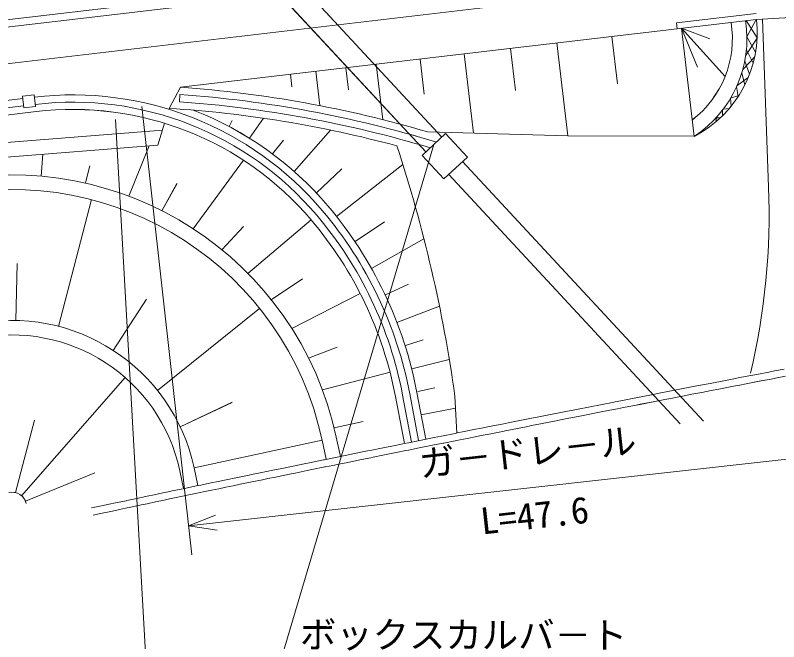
# Model space of a CAD drawing. Units: millimetres on the paper. Extents: x 40 to 680, y 20 to 380.
# Drawn here: x 301.7 to 354.2, y 263.9 to 306.9 of the extents above; entities that cross this region are included whole.
import ezdxf
from ezdxf.enums import TextEntityAlignment as Align

# ---------------------------------------------------------------- set-up
doc = ezdxf.new("R2010")
doc.units = ezdxf.units.MM
doc.layers.add('M-BGD', color=7, linetype='Continuous', lineweight=18)
doc.styles.add('ＭＳ ゴシック', font='')
doc.styles.get('ＭＳ ゴシック').set_extended_font_data('MS Gothic')

msp = doc.modelspace()

# ---------------------------------------------------------------- linework, layer by layer
at = {"layer": 'M-BGD'}
for p, q in [((275.567, 303.09), (429.759, 321.255)), ((280.082, 304.126), (375.472, 315.363)), ((331.071, 298.546), (315.703, 315.102)), ((331.071, 298.546), (315.704, 315.102)), ((329.971, 297.526), (314.604, 314.082)), ((329.971, 297.526), (314.604, 314.081)), ((275.86, 300.607), (362.839, 310.854)), ((313.097, 301.973), (352.705, 306.639)), ((313.097, 301.974), (352.703, 306.639)), ((347.195, 306.393), (352.67, 307.038)), ((347.195, 306.393), (352.67, 307.038)), ((347.242, 305.996), (352.704, 306.639)), ((347.242, 305.996), (352.704, 306.639)), ((352.667, 306.635), (352.042, 305.443)), ((352.667, 306.635), (352.042, 305.444)), ((352.704, 306.639), (357.498, 306.897)), ((352.704, 306.639), (357.498, 306.897)), ((353.536, 295.135), (353.103, 306.661)), ((353.536, 295.135), (353.103, 306.661)), ((347.242, 305.996), (347.195, 306.393)), ((347.242, 305.996), (347.195, 306.393)), ((347.54, 306.031), (350.54, 302.711)), ((348.416, 298.589), (347.54, 306.031)), ((347.54, 306.031), (349.492, 305.309)), ((347.54, 306.031), (348.655, 303.363)), ((347.54, 306.031), (349.493, 305.309)), ((347.54, 306.031), (350.54, 302.711)), ((347.54, 306.031), (348.655, 303.363)), ((348.416, 298.589), (347.54, 306.031)), ((351.98, 306.554), (352.741, 305.38)), ((351.98, 306.554), (352.742, 305.38)), ((343.134, 302.207), (342.75, 305.467)), ((352.74, 305.352), (351.953, 304.13)), ((352.74, 305.352), (351.953, 304.13)), ((352.043, 305.428), (352.632, 304.383)), ((352.043, 305.428), (352.632, 304.383)), ((336.124, 301.761), (335.784, 304.646)), ((352.005, 304.55), (352.461, 303.618)), ((352.005, 304.55), (352.461, 303.619)), ((332.59, 304.27), (333.232, 298.817)), ((352.563, 304.032), (351.755, 303.194)), ((352.563, 304.032), (351.755, 303.194)), ((326.551, 303.559), (327, 299.749)), ((326.551, 303.558), (327, 299.749)), ((329.856, 301.492), (329.57, 303.914)), ((329.856, 301.492), (329.571, 303.914)), ((351.89, 303.77), (352.219, 302.879)), ((351.891, 303.77), (352.219, 302.879)), ((322.401, 303.07), (322.679, 300.709)), ((324.654, 301.804), (324.476, 303.314)), ((324.654, 301.804), (324.476, 303.314)), ((351.684, 302.949), (351.893, 302.138)), ((351.684, 302.949), (351.893, 302.138)), ((320.757, 302.004), (320.656, 302.864)), ((352.122, 302.637), (351.351, 302.061)), ((352.122, 302.637), (351.351, 302.061)), ((312.323, 300.522), (313.097, 301.974)), ((312.323, 300.522), (313.097, 301.973)), ((351.332, 302.018), (351.433, 301.336)), ((351.332, 302.018), (351.434, 301.337)), ((302.239, 301.349), (303.034, 301.442)), ((302.239, 301.349), (303.034, 301.442)), ((303.034, 301.442), (303.127, 300.648)), ((303.034, 301.442), (303.127, 300.648)), ((313.061, 301.475), (313.026, 300.976)), ((313.061, 301.475), (313.026, 300.976)), ((351.483, 301.414), (350.92, 301.222)), ((351.483, 301.413), (350.92, 301.222)), ((276.152, 298.124), (302.257, 301.2)), ((350.915, 301.215), (350.954, 300.676)), ((350.915, 301.215), (350.954, 300.676)), ((276.211, 297.628), (302.315, 300.703)), ((276.211, 297.628), (302.315, 300.703)), ((276.269, 297.131), (303.168, 300.3)), ((276.269, 297.132), (303.168, 300.3)), ((310.439, 300.653), (313.868, 269.843)), ((350.364, 300.401), (350.358, 300.015)), ((350.364, 300.401), (350.358, 300.015)), ((350.817, 300.511), (350.417, 300.471)), ((350.817, 300.511), (350.418, 300.471)), ((308.627, 299.759), (311.479, 248.838)), ((317.85, 298.466), (318.815, 299.843)), ((317.85, 298.466), (318.815, 299.843)), ((349.944, 299.899), (349.904, 299.597)), ((349.944, 299.898), (349.904, 299.597)), ((350.216, 299.877), (349.925, 299.878)), ((350.217, 299.878), (349.925, 299.878)), ((311.544, 297.991), (312.007, 299.497)), ((311.544, 297.991), (312.007, 299.497)), ((316.437, 299.279), (316.655, 299.692)), ((316.437, 299.279), (316.655, 299.692)), ((311.86, 299.019), (299.093, 298.015)), ((311.86, 299.019), (299.093, 298.016)), ((320.907, 296.188), (323.417, 299.03)), ((320.908, 296.188), (323.418, 299.031)), ((329.716, 297.287), (331.328, 298.784)), ((329.716, 297.288), (331.328, 298.784)), ((330.096, 298.906), (339.731, 298.634)), ((330.096, 298.906), (339.731, 298.634)), ((331.328, 298.784), (332.825, 297.172)), ((331.328, 298.784), (332.825, 297.172)), ((320.178, 298.346), (319.426, 297.391)), ((320.178, 298.346), (319.426, 297.391)), ((311.544, 297.991), (299.172, 297.018)), ((311.544, 297.991), (299.172, 297.019)), ((309.543, 294.483), (310.946, 297.944)), ((309.543, 294.483), (310.946, 297.944)), ((319.934, 262.394), (330.522, 298.036)), ((303.508, 295.857), (303.641, 297.37)), ((303.509, 295.857), (303.642, 297.37)), ((329.716, 297.288), (331.212, 295.675)), ((329.716, 297.287), (331.212, 295.675)), ((331.212, 295.675), (332.825, 297.172)), ((331.212, 295.675), (332.825, 297.172)), ((313.978, 292.235), (317.428, 296.957)), ((313.978, 292.235), (317.428, 296.956)), ((323.821, 293.097), (328.389, 296.661)), ((323.821, 293.097), (328.389, 296.661)), ((332.495, 296.865), (349.057, 279.023)), ((306.857, 296.57), (306.576, 295.405)), ((306.857, 296.57), (306.577, 295.406)), ((324.196, 296.367), (322.426, 294.701)), ((324.196, 296.366), (322.426, 294.701)), ((331.542, 295.981), (347.458, 278.835)), ((311.816, 293.483), (312.857, 295.352)), ((311.816, 293.483), (312.856, 295.351)), ((306.972, 294.25), (304.715, 285.537)), ((306.972, 294.249), (304.715, 285.537)), ((315.93, 290.807), (317.422, 292.411)), ((315.93, 290.807), (317.422, 292.411)), ((317.735, 289.166), (322.082, 292.852)), ((317.735, 289.166), (322.082, 292.852)), ((327.133, 292.712), (325.113, 291.363)), ((327.133, 292.712), (325.113, 291.364)), ((326.231, 289.513), (329.839, 291.553)), ((326.231, 289.513), (329.839, 291.552)), ((301.865, 289.851), (301.78, 285.942)), ((301.865, 289.85), (301.78, 285.941)), ((319.331, 287.369), (321.477, 288.799)), ((319.331, 287.369), (321.477, 288.798)), ((328.773, 288.444), (327.184, 287.694)), ((328.773, 288.444), (327.185, 287.695)), ((320.744, 285.391), (325.451, 287.797)), ((320.744, 285.392), (325.451, 287.797)), ((310.75, 287.408), (308.469, 283.889)), ((310.749, 287.407), (308.469, 283.889)), ((318.54, 286.757), (311.51, 281.137)), ((318.54, 286.757), (311.51, 281.138)), ((327.982, 285.802), (330.902, 286.926)), ((327.982, 285.802), (330.902, 286.925)), ((329.777, 284.618), (328.559, 284.232)), ((329.777, 284.618), (328.559, 284.232)), ((321.9, 283.353), (323.871, 284.1)), ((321.9, 283.353), (323.871, 284.1)), ((328.993, 282.615), (331.578, 283.268)), ((328.993, 282.616), (331.579, 283.268)), ((302.171, 273.896), (309.287, 282.021)), ((302.171, 273.896), (309.287, 282.021)), ((322.85, 281.18), (327.505, 282.38)), ((322.85, 281.18), (327.505, 282.38)), ((328.86, 280.9), (329.471, 277.68)), ((329.351, 280.994), (329.961, 277.779)), ((329.351, 280.993), (329.961, 277.779)), ((330.583, 281.319), (329.418, 281.062)), ((330.583, 281.319), (329.418, 281.062)), ((316.639, 280.315), (313.079, 278.627)), ((316.639, 280.314), (313.079, 278.627)), ((327.877, 280.714), (328.49, 277.484)), ((327.877, 280.714), (328.49, 277.484)), ((328.368, 280.807), (328.98, 277.582)), ((328.368, 280.807), (328.98, 277.582)), ((332.102, 278.206), (331.964, 280.741)), ((332.102, 278.206), (331.964, 280.74)), ((329.641, 279.464), (332.009, 279.914)), ((329.641, 279.465), (332.009, 279.914)), ((303.059, 279.099), (301.764, 274.112)), ((303.059, 279.099), (301.764, 274.112)), ((323.657, 278.572), (325.665, 279.001)), ((323.657, 278.572), (325.665, 279.001)), ((314.029, 275.823), (322.83, 277.707)), ((314.029, 275.823), (322.83, 277.706)), ((322.83, 277.707), (323.11, 276.398)), ((322.83, 277.706), (323.11, 276.398)), ((323.808, 277.916), (324.09, 276.597)), ((323.808, 277.916), (324.09, 276.597)), ((360.816, 277.081), (313.647, 271.831)), ((313.051, 275.614), (313.315, 274.383)), ((313.051, 275.614), (313.315, 274.384)), ((314.029, 275.823), (314.294, 274.587)), ((314.029, 275.823), (314.294, 274.587)), ((307.212, 275.463), (302.439, 273.521)), ((307.212, 275.462), (302.439, 273.521)), ((315.51, 272.559), (313.647, 271.831)), ((313.647, 271.831), (315.624, 271.53))]:
    msp.add_line(p, q, dxfattribs=at)
for points in [[(338.979, 305.023), (339.731, 298.634), (348.413, 298.614)], [(302.239, 301.349), (302.333, 300.554), (303.127, 300.648)], [(302.239, 301.349), (302.333, 300.554), (303.127, 300.648)], [(306.985, 273.053), (307.666, 273.197), (308.319, 273.335), (308.503, 273.374), (309.358, 273.554), (309.401, 273.563), (310.203, 273.732), (310.798, 273.857), (311.279, 273.958), (311.878, 274.083), (312.251, 274.161), (312.534, 274.221), (313.406, 274.402), (313.674, 274.458), (314.192, 274.566), (314.502, 274.63), (315.1, 274.755), (315.81, 274.902), (316.123, 274.966), (317.017, 275.151), (317.814, 275.315), (317.981, 275.349), (318.574, 275.471), (319.015, 275.562), (319.452, 275.652), (320.064, 275.777), (320.619, 275.89), (320.721, 275.911), (321.707, 276.112), (321.958, 276.163), (322.934, 276.362), (322.988, 276.373), (323.632, 276.504), (323.99, 276.577), (325.49, 276.88), (325.95, 276.973), (326.244, 277.032), (326.922, 277.169), (327.966, 277.379), (328.466, 277.479), (328.78, 277.542), (329.427, 277.672), (329.989, 277.784), (330.529, 277.892), (331.041, 277.994), (331.981, 278.182), (332.114, 278.208), (332.612, 278.307), (333.382, 278.46), (333.68, 278.519), (334.233, 278.629), (334.57, 278.696), (335.212, 278.823), (335.625, 278.905), (336.648, 279.107), (336.879, 279.152), (337.118, 279.2), (337.742, 279.322), (338.42, 279.456), (339.252, 279.62), (339.708, 279.709), (339.97, 279.76), (340.564, 279.877), (341.03, 279.968), (342.209, 280.199), (342.682, 280.291), (342.985, 280.35), (343.379, 280.427), (344.406, 280.627), (345.472, 280.835), (346.008, 280.939), (346.72, 281.077), (347.055, 281.142), (347.535, 281.235), (348.237, 281.371), (348.855, 281.491), (349.507, 281.617), (350.579, 281.824), (351.035, 281.912), (351.555, 282.012), (351.917, 282.082), (352.846, 282.261), (353.542, 282.395), (353.937, 282.471), (354.602, 282.599)], [(306.985, 273.053), (307.666, 273.197), (308.319, 273.336), (308.503, 273.374), (309.358, 273.555), (309.401, 273.564), (310.203, 273.732), (310.798, 273.857), (311.279, 273.958), (311.878, 274.084), (312.251, 274.162), (312.535, 274.221), (313.406, 274.403), (313.674, 274.458), (314.192, 274.566), (314.502, 274.63), (315.1, 274.755), (315.81, 274.902), (316.123, 274.967), (317.017, 275.151), (317.814, 275.315), (317.981, 275.35), (318.574, 275.472), (319.015, 275.562), (319.453, 275.652), (320.064, 275.777), (320.62, 275.891), (320.721, 275.911), (321.707, 276.113), (321.958, 276.164), (322.934, 276.362), (322.988, 276.373), (323.632, 276.504), (323.99, 276.577), (325.49, 276.88), (325.95, 276.973), (326.244, 277.032), (326.922, 277.169), (327.966, 277.379), (328.466, 277.479), (328.78, 277.542), (329.427, 277.672), (329.989, 277.784), (330.529, 277.892), (331.041, 277.995), (331.981, 278.182), (332.114, 278.209), (332.612, 278.307), (333.382, 278.461), (333.68, 278.52), (334.233, 278.629), (334.57, 278.696), (335.212, 278.823), (335.625, 278.905), (336.648, 279.107), (336.879, 279.153), (337.118, 279.2), (337.742, 279.323), (338.42, 279.456), (339.252, 279.62), (339.708, 279.709), (339.97, 279.761), (340.564, 279.877), (341.03, 279.968), (342.209, 280.199), (342.682, 280.291), (342.985, 280.35), (343.379, 280.428), (344.406, 280.628), (345.472, 280.835), (346.008, 280.939), (346.72, 281.078), (347.055, 281.142), (347.535, 281.235), (348.237, 281.372), (348.855, 281.491), (349.507, 281.617), (350.579, 281.824), (351.035, 281.913), (351.555, 282.013), (351.917, 282.083), (352.846, 282.261), (353.542, 282.395), (353.937, 282.471), (354.602, 282.599)], [(307.09, 272.564), (307.592, 272.67), (308.417, 272.845), (308.911, 272.949), (309.322, 273.036), (309.674, 273.11), (310.385, 273.26), (310.798, 273.346), (311.374, 273.467), (311.971, 273.592), (312.347, 273.671), (312.675, 273.739), (313.359, 273.882), (313.776, 273.969), (314.328, 274.083), (314.771, 274.175), (315.238, 274.272), (315.738, 274.376), (316.218, 274.475), (316.721, 274.579), (317.208, 274.68), (317.771, 274.796), (318.009, 274.845), (318.738, 274.995), (319.104, 275.07), (319.629, 275.177), (320.164, 275.287), (320.712, 275.399), (320.973, 275.452), (321.797, 275.62), (322.124, 275.687), (323.026, 275.871), (323.078, 275.881), (323.582, 275.983), (324.094, 276.087), (324.478, 276.165), (325.538, 276.38), (326.184, 276.51), (326.343, 276.542), (327.013, 276.677), (327.937, 276.863), (328.595, 276.995), (328.764, 277.029), (329.513, 277.179), (330.087, 277.294), (330.435, 277.363), (331.154, 277.507), (331.193, 277.515), (332.106, 277.697), (332.295, 277.734), (332.816, 277.838), (333.48, 277.97), (333.769, 278.027), (334.32, 278.137), (334.655, 278.203), (335.341, 278.339), (335.414, 278.353), (336.745, 278.616), (336.975, 278.662), (337.241, 278.714), (337.839, 278.832), (338.447, 278.952), (338.821, 279.025), (339.337, 279.127), (339.804, 279.218), (340.189, 279.294), (340.544, 279.363), (341.231, 279.498), (341.568, 279.564), (342.131, 279.674), (342.864, 279.817), (343.144, 279.872), (343.552, 279.952), (344.423, 280.121), (344.71, 280.177), (345.604, 280.351), (346.391, 280.504), (346.815, 280.586), (347.139, 280.649), (347.616, 280.742), (348.263, 280.867), (348.95, 281), (349.588, 281.124), (350.118, 281.226), (351.12, 281.42), (351.544, 281.501), (351.999, 281.589), (353.01, 281.784), (353.7, 281.916), (354.017, 281.977), (354.696, 282.108)], [(307.09, 272.564), (307.592, 272.67), (308.417, 272.845), (308.911, 272.95), (309.322, 273.036), (309.675, 273.11), (310.386, 273.26), (310.798, 273.347), (311.374, 273.467), (311.971, 273.592), (312.347, 273.671), (312.675, 273.739), (313.359, 273.882), (313.776, 273.969), (314.328, 274.084), (314.771, 274.176), (315.238, 274.273), (315.738, 274.376), (316.219, 274.476), (316.721, 274.579), (317.208, 274.68), (317.771, 274.796), (318.009, 274.845), (318.738, 274.995), (319.104, 275.07), (319.629, 275.178), (320.164, 275.287), (320.712, 275.399), (320.973, 275.453), (321.797, 275.621), (322.125, 275.687), (323.026, 275.871), (323.078, 275.881), (323.582, 275.984), (324.094, 276.088), (324.478, 276.165), (325.538, 276.38), (326.184, 276.51), (326.343, 276.542), (327.013, 276.677), (327.937, 276.863), (328.595, 276.995), (328.764, 277.029), (329.513, 277.179), (330.087, 277.294), (330.435, 277.364), (331.154, 277.507), (331.193, 277.515), (332.106, 277.697), (332.295, 277.735), (332.816, 277.838), (333.48, 277.97), (333.769, 278.028), (334.32, 278.137), (334.655, 278.203), (335.341, 278.339), (335.414, 278.354), (336.745, 278.617), (336.975, 278.662), (337.241, 278.715), (337.839, 278.832), (338.447, 278.952), (338.821, 279.025), (339.337, 279.127), (339.804, 279.218), (340.189, 279.294), (340.544, 279.364), (341.231, 279.498), (341.568, 279.564), (342.131, 279.674), (342.864, 279.817), (343.144, 279.872), (343.552, 279.952), (344.424, 280.122), (344.711, 280.178), (345.604, 280.351), (346.391, 280.504), (346.815, 280.587), (347.139, 280.649), (347.616, 280.742), (348.263, 280.867), (348.95, 281), (349.588, 281.124), (350.118, 281.226), (351.12, 281.42), (351.544, 281.501), (351.999, 281.589), (353.011, 281.784), (353.7, 281.917), (354.017, 281.978), (354.696, 282.108)]]:
    msp.add_lwpolyline(points, dxfattribs=at)
for centre, radius, start, end in [((344.638, 305.768), 8.113, 297.7585, 6.1646), ((344.638, 305.768), 8.113, 297.7584, 6.1646), ((343.958, 305.334), 7.085, 307.619, 8.9306), ((343.958, 305.333), 7.085, 307.6191, 8.9307), ((343.958, 305.334), 8.085, 303.4643, 8.657), ((343.958, 305.333), 8.085, 303.4643, 8.6571), ((307.339, 221.429), 80.75, 73.63073, 85.91088), ((305.684, 278.948), 22.5, 40.2945, 96.7189), ((307.339, 221.429), 80.25, 73.07455, 85.91096), ((307.339, 221.429), 80.25, 73.07447, 85.91088), ((305.684, 278.948), 22, 40.2945, 96.7188), ((305.684, 278.947), 22, 40.2946, 96.7189), ((307.339, 221.429), 79.75, 73.28389, 85.91088), ((305.684, 278.948), 21.5, 40.2945, 96.7189), ((305.684, 278.947), 21.5, 40.2946, 96.719), ((307.339, 221.429), 79.25, 74.90455, 86.39451), ((307.339, 221.429), 79.25, 74.90447, 86.39443), ((305.684, 278.948), 23, 40.2945, 68.8632), ((305.684, 278.947), 23, 40.2946, 68.8633), ((233.861, 267.074), 99.05, 7.93051, 18.15911), ((233.861, 267.075), 99.05, 7.93042, 18.15903), ((301.513, 273.144), 22.8, 12.08, 102.0662), ((301.513, 273.144), 22.8, 12.0799, 102.0661), ((305.569, 293.332), 48, 346.7375, 2.1526), ((305.569, 293.332), 48, 346.7375, 2.1526), ((301.513, 273.144), 21.8, 12.0798, 102.0666), ((301.513, 273.144), 21.8, 12.0798, 102.0665), ((301.968, 275.797), 27.372, 10.7456, 40.2946), ((301.968, 275.797), 27.872, 10.7456, 40.2946), ((301.968, 275.797), 27.872, 10.7455, 40.2945), ((301.968, 275.797), 26.872, 10.7456, 40.2946), ((301.968, 275.797), 26.872, 10.7455, 40.2945), ((301.968, 275.797), 26.372, 10.7456, 40.2946), ((301.968, 275.797), 26.372, 10.7455, 40.2945), ((301.513, 273.144), 12.8, 12.0799, 102.0668), ((301.513, 273.144), 12.8, 12.0798, 102.0667), ((301.513, 273.144), 11.8, 12.0798, 102.0668), ((301.513, 273.144), 11.8, 12.0798, 102.0667), ((301.512, 273.144), 1, 12.0673, 102.0673), ((301.512, 273.144), 1, 12.0672, 102.0672)]:
    msp.add_arc(centre, radius, start, end, dxfattribs=at)

# ---------------------------------------------------------------- texts
at = {"layer": 'M-BGD', "style": 'ＭＳ ゴシック'}
msp.add_text('ガ－ドレ－ル', height=1.833, rotation=6.351, dxfattribs=at).set_placement((337.121, 275.45), align=Align.BOTTOM_CENTER)
msp.add_text('L=47.6', height=1.833, rotation=6.351, dxfattribs=at).set_placement((337.342, 273.462), align=Align.TOP_CENTER)
msp.add_text('ボックスカルバ－ト', height=1.833, rotation=359.86, dxfattribs=at).set_placement((321.31, 262.891), align=Align.BOTTOM_LEFT)

doc.saveas('drawing.dxf')
